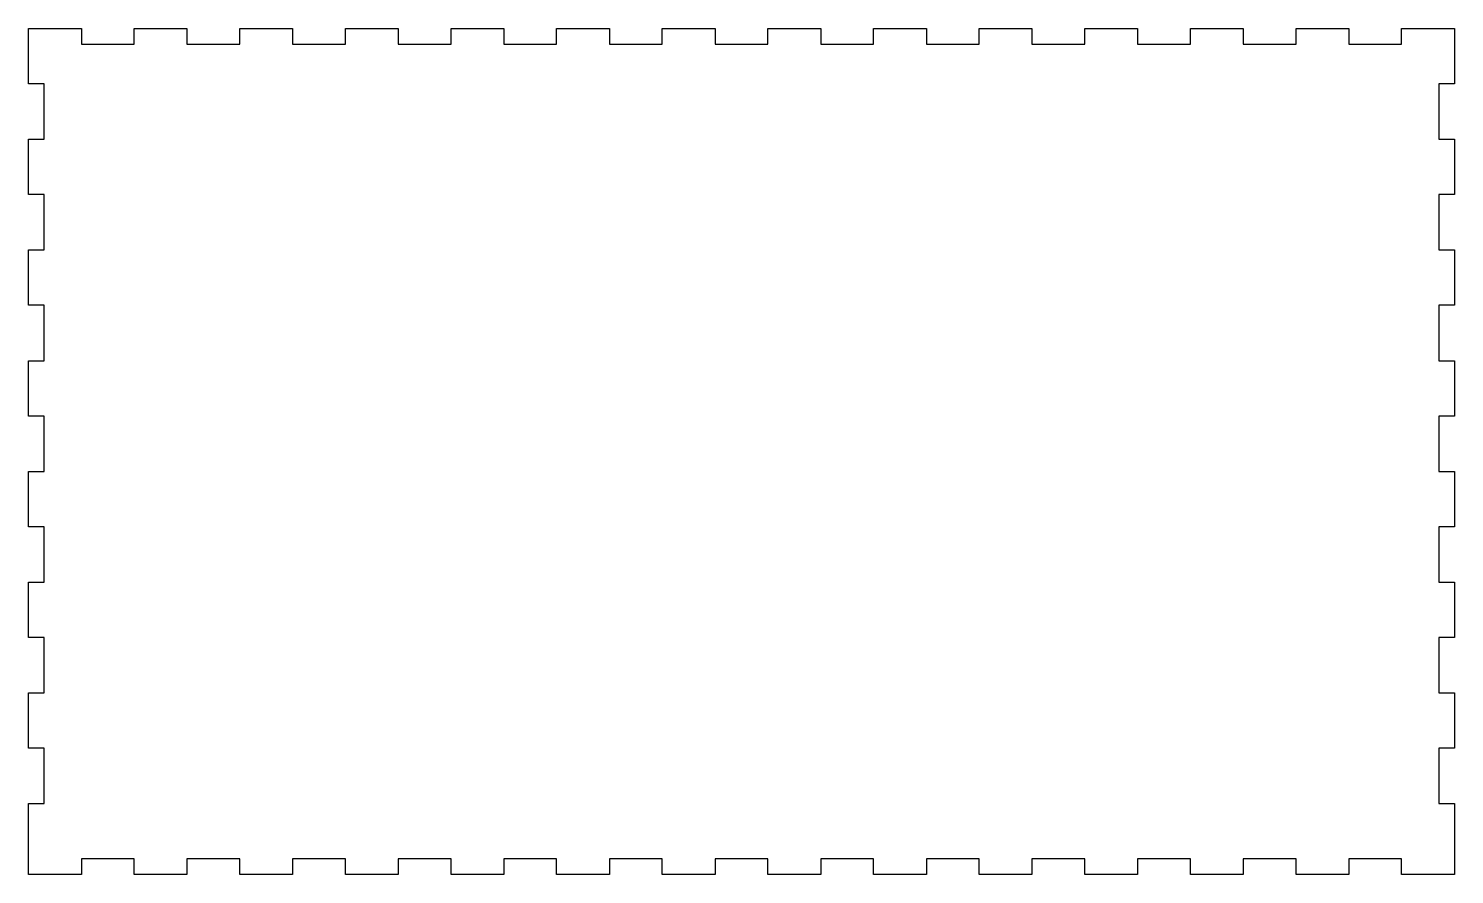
# Model space of a CAD drawing. Header units: millimetres. Extents: x 0 to 275, y 200 to 363.
import ezdxf

# ---------------------------------------------------------------- set-up
doc = ezdxf.new("R2010")
doc.units = ezdxf.units.MM
doc.layers.get('0').update_dxf_attribs({"linetype": 'CONTINUOUS'})

msp = doc.modelspace()

# ---------------------------------------------------------------- linework, layer by layer
msp.add_lwpolyline([(264.81, 360), (264.81, 363), (275, 363), (275, 352.33), (272, 352.33), (272, 341.67), (275, 341.67), (275, 331), (272, 331), (272, 320.33), (275, 320.33), (275, 309.67), (272, 309.67), (272, 299), (275, 299), (275, 288.33), (272, 288.33), (272, 277.67), (275, 277.67), (275, 267), (272, 267), (272, 256.33), (275, 256.33), (275, 245.67), (272, 245.67), (272, 235), (275, 235), (275, 224.33), (272, 224.33), (272, 213.67), (275, 213.67), (275, 200), (264.81, 200), (264.81, 203), (254.63, 203), (254.63, 200), (244.44, 200), (244.44, 203), (234.26, 203), (234.26, 200), (224.07, 200), (224.07, 203), (213.89, 203), (213.89, 200), (203.7, 200), (203.7, 203), (193.52, 203), (193.52, 200), (183.33, 200), (183.33, 203), (173.15, 203), (173.15, 200), (162.96, 200), (162.96, 203), (152.78, 203), (152.78, 200), (142.59, 200), (142.59, 203), (132.41, 203), (132.41, 200), (122.22, 200), (122.22, 203), (112.04, 203), (112.04, 200), (101.85, 200), (101.85, 203), (91.67, 203), (91.67, 200), (81.48, 200), (81.48, 203), (71.3, 203), (71.3, 200), (61.11, 200), (61.11, 203), (50.93, 203), (50.93, 200), (40.74, 200), (40.74, 203), (30.56, 203), (30.56, 200), (20.37, 200), (20.37, 203), (10.19, 203), (10.19, 200), (0, 200), (0, 213.67), (3, 213.67), (3, 224.33), (0, 224.33), (0, 235), (3, 235), (3, 245.67), (0, 245.67), (0, 256.33), (3, 256.33), (3, 267), (0, 267), (0, 277.67), (3, 277.67), (3, 288.33), (0, 288.33), (0, 299), (3, 299), (3, 309.67), (0, 309.67), (0, 320.33), (3, 320.33), (3, 331), (0, 331), (0, 341.67), (3, 341.67), (3, 352.33), (0, 352.33), (0, 363), (10.19, 363), (10.19, 360), (20.37, 360), (20.37, 363), (30.56, 363), (30.56, 360), (40.74, 360), (40.74, 363), (50.93, 363), (50.93, 360), (61.11, 360), (61.11, 363), (71.3, 363), (71.3, 360), (81.48, 360), (81.48, 363), (91.67, 363), (91.67, 360), (101.85, 360), (101.85, 363), (112.04, 363), (112.04, 360), (122.22, 360), (122.22, 363), (132.41, 363), (132.41, 360), (142.59, 360), (142.59, 363), (152.78, 363), (152.78, 360), (162.96, 360), (162.96, 363), (173.15, 363), (173.15, 360), (183.33, 360), (183.33, 363), (193.52, 363), (193.52, 360), (203.7, 360), (203.7, 363), (213.89, 363), (213.89, 360), (224.07, 360), (224.07, 363), (234.26, 363), (234.26, 360), (244.44, 360), (244.44, 363), (254.63, 363), (254.63, 360)], close=True)

doc.saveas('drawing.dxf')
